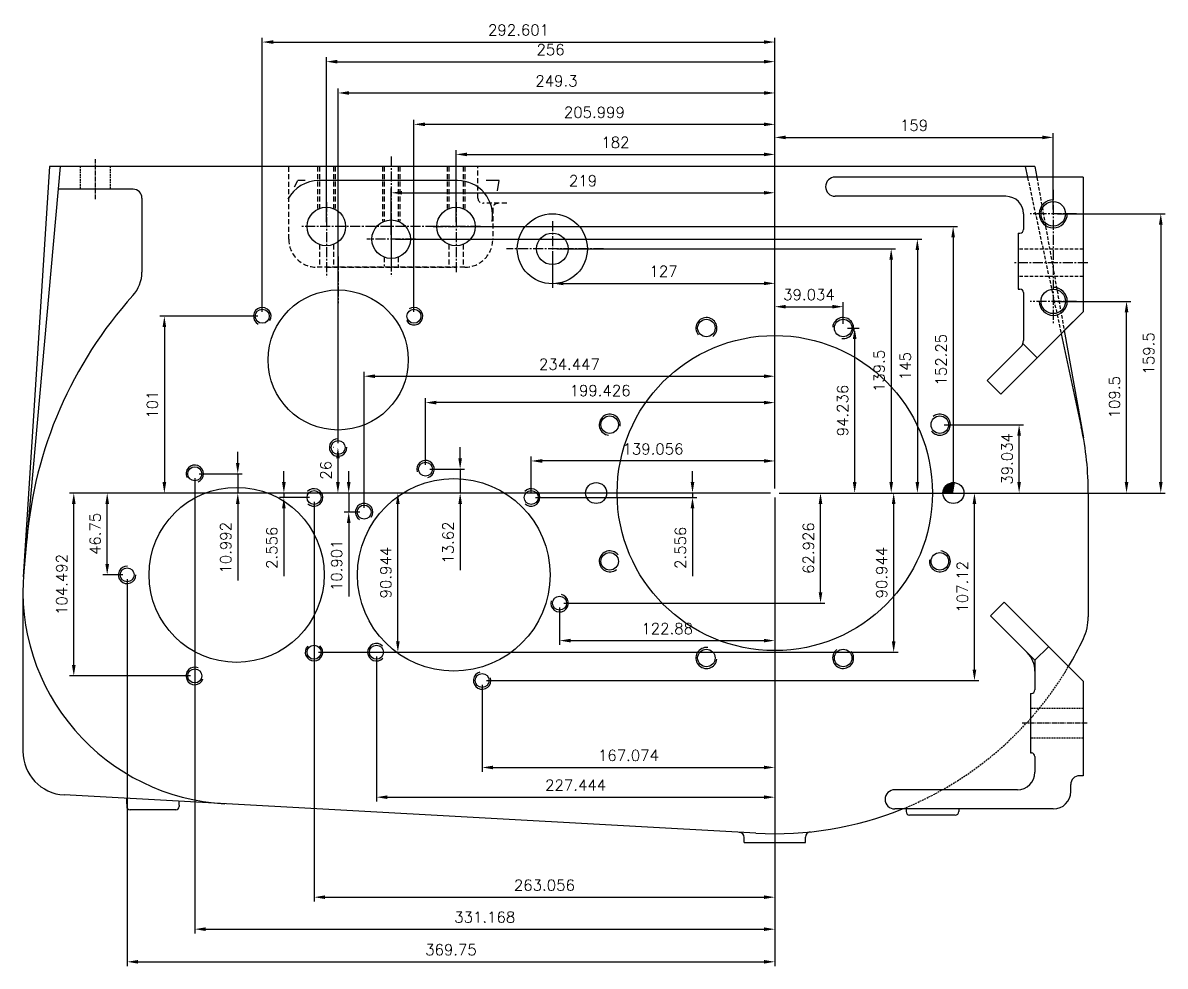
# Model space of a CAD drawing. Header units: millimetres. Extents: x -4466 to 20635, y -2270 to 9154.
# Drawn here: x 7378 to 8030, y 372 to 911 of the extents above; entities that cross this region are included whole.
import ezdxf

# ---------------------------------------------------------------- set-up
doc = ezdxf.new("R2010")
doc.units = ezdxf.units.MM
doc.header["$LTSCALE"] = 0.3
doc.header["$PDSIZE"] = -50
for name, pattern in [('CENTER2', [28.575, 19.05, -3.175, 3.175, -3.175]), ('HIDDEN', [9.525, 6.35, -3.175]), ('HIDDEN2', [4.7625, 3.175, -1.5875])]:
    doc.linetypes.add(name, pattern=pattern)
for name, color, linetype in [('center', 1, 'CENTER2'), ('h', 4, 'HIDDEN'), ('hidden', 4, 'HIDDEN2')]:
    doc.layers.add(name, color=color, linetype=linetype)
doc.styles.get("Standard").update_dxf_attribs({"font": 'romans.shx'})
doc.dimstyles.new('AM_ISO$0', dxfattribs={"dimtxt": 2.5, "dimasz": 2.5, "dimexe": 1, "dimexo": 1, "dimgap": 1.5, "dimtad": 1, "dimdsep": 46, "dimtxsty": 'Standard', "dimcen": 0, "dimclrd": 256, "dimclre": 256, "dimclrt": 2, "dimadec": 3, "dimazin": 2, "dimtp": 0.1, "dimtm": 0.1, "dimtfac": 0.71, "dimtmove": 0, "dimatfit": 3, "dimfxl": 1, "dimlwd": -1, "dimlwe": -1, "dimarcsym": 1})

# ---------------------------------------------------------------- blocks, each defined once
blk = doc.blocks.new('*D282')
at = {"linetype": 'ByBlock', "transparency": 16777216}
for p, q in [((7848.79, 736.22), (7855.37, 736.22)), ((7852.87, 648.24), (7852.87, 729.97)), ((7809.76, 641.99), (7855.37, 641.99))]:
    blk.add_line(p, q, dxfattribs=at)
at = {"transparency": 16777216}
for points in [[(7851.83, 729.97), (7853.91, 729.97), (7852.87, 736.22)], [(7851.83, 648.24), (7853.91, 648.24), (7852.87, 641.99)]]:
    blk.add_solid(points, dxfattribs=at)
at = {"layer": 'Defpoints', "color": 0, "transparency": 16777216}
for p in [(7846.29, 736.22), (7852.87, 736.22), (7807.26, 641.99)]:
    blk.add_point(p, dxfattribs=at)
at = {"color": 2, "transparency": 16777216, "insert": (7845.99, 689.1), "char_height": 6.25, "attachment_point": 5, "rotation": 90}
blk.add_mtext('94.236', dxfattribs=at)
blk = doc.blocks.new('*D283')
at = {"linetype": 'ByBlock', "transparency": 16777216}
for p, q in [((7807.26, 644.49), (7807.26, 750.92)), ((7846.29, 738.72), (7846.29, 750.92)), ((7813.51, 748.42), (7840.04, 748.42))]:
    blk.add_line(p, q, dxfattribs=at)
at = {"transparency": 16777216}
for points in [[(7813.51, 749.46), (7813.51, 747.38), (7807.26, 748.42)], [(7840.04, 749.46), (7840.04, 747.38), (7846.29, 748.42)]]:
    blk.add_solid(points, dxfattribs=at)
at = {"layer": 'Defpoints', "color": 0, "transparency": 16777216}
for p in [(7846.29, 748.42), (7846.29, 736.22), (7807.26, 641.99)]:
    blk.add_point(p, dxfattribs=at)
at = {"color": 2, "transparency": 16777216, "insert": (7826.77, 755.3), "char_height": 6.25, "attachment_point": 5}
blk.add_mtext('39.034', dxfattribs=at)
blk = doc.blocks.new('*D284')
at = {"linetype": 'ByBlock', "transparency": 16777216}
for p, q in [((7903.99, 681.02), (7949.26, 681.02)), ((7946.76, 648.24), (7946.76, 674.77)), ((7809.76, 641.99), (7949.26, 641.99))]:
    blk.add_line(p, q, dxfattribs=at)
at = {"transparency": 16777216}
for points in [[(7945.72, 674.77), (7947.8, 674.77), (7946.76, 681.02)], [(7945.72, 648.24), (7947.8, 648.24), (7946.76, 641.99)]]:
    blk.add_solid(points, dxfattribs=at)
at = {"layer": 'Defpoints', "color": 0, "transparency": 16777216}
for p in [(7901.49, 681.02), (7946.76, 681.02), (7807.26, 641.99)]:
    blk.add_point(p, dxfattribs=at)
at = {"color": 2, "transparency": 16777216, "insert": (7939.89, 661.5), "char_height": 6.25, "attachment_point": 5, "rotation": 90}
blk.add_mtext('39.034', dxfattribs=at)
blk = doc.blocks.new('*D285')
at = {"linetype": 'ByBlock', "transparency": 16777216}
for p, q in [((7668.2, 641.93), (7668.2, 662.79)), ((7801.01, 660.29), (7674.45, 660.29)), ((7807.26, 644.49), (7807.26, 662.79))]:
    blk.add_line(p, q, dxfattribs=at)
at = {"transparency": 16777216}
for points in [[(7674.45, 661.33), (7674.45, 659.25), (7668.2, 660.29)], [(7801.01, 661.33), (7801.01, 659.25), (7807.26, 660.29)]]:
    blk.add_solid(points, dxfattribs=at)
at = {"layer": 'Defpoints', "color": 0, "transparency": 16777216}
for p in [(7668.2, 660.29), (7668.2, 639.43), (7807.26, 641.99)]:
    blk.add_point(p, dxfattribs=at)
at = {"color": 2, "transparency": 16777216, "insert": (7737.73, 667.16), "char_height": 6.25, "attachment_point": 5}
blk.add_mtext('139.056', dxfattribs=at)
blk = doc.blocks.new('*D286')
at = {"linetype": 'ByBlock', "transparency": 16777216}
for p, q in [((7760.28, 648.24), (7760.28, 654.49)), ((7670.7, 639.43), (7762.78, 639.43)), ((7804.76, 641.99), (7757.78, 641.99)), ((7760.28, 641.99), (7760.28, 639.43)), ((7760.28, 633.18), (7760.28, 594.43))]:
    blk.add_line(p, q, dxfattribs=at)
at = {"transparency": 16777216}
for points in [[(7759.23, 648.24), (7761.32, 648.24), (7760.28, 641.99)], [(7759.23, 633.18), (7761.32, 633.18), (7760.28, 639.43)]]:
    blk.add_solid(points, dxfattribs=at)
at = {"layer": 'Defpoints', "color": 0, "transparency": 16777216}
for p in [(7668.2, 639.43), (7760.28, 639.43), (7807.26, 641.99)]:
    blk.add_point(p, dxfattribs=at)
at = {"color": 2, "transparency": 16777216, "insert": (7753.4, 610.68), "char_height": 6.25, "attachment_point": 5, "rotation": 90}
blk.add_mtext('2.556', dxfattribs=at)
blk = doc.blocks.new('*D287')
at = {"linetype": 'ByBlock', "transparency": 16777216}
for p, q in [((7607.83, 658.11), (7607.83, 696.14)), ((7801.01, 693.64), (7614.08, 693.64)), ((7807.26, 644.49), (7807.26, 696.14))]:
    blk.add_line(p, q, dxfattribs=at)
at = {"transparency": 16777216}
for points in [[(7614.08, 694.68), (7614.08, 692.59), (7607.83, 693.64)], [(7801.01, 694.68), (7801.01, 692.59), (7807.26, 693.64)]]:
    blk.add_solid(points, dxfattribs=at)
at = {"layer": 'Defpoints', "color": 0, "transparency": 16777216}
for p in [(7607.83, 693.64), (7607.83, 655.61), (7807.26, 641.99)]:
    blk.add_point(p, dxfattribs=at)
at = {"color": 2, "transparency": 16777216, "insert": (7707.54, 700.51), "char_height": 6.25, "attachment_point": 5}
blk.add_mtext('199.426', dxfattribs=at)
blk = doc.blocks.new('*D288')
at = {"linetype": 'ByBlock', "transparency": 16777216}
for p, q in [((7627.63, 661.86), (7627.63, 668.11)), ((7610.33, 655.61), (7630.13, 655.61)), ((7627.63, 655.61), (7627.63, 641.99)), ((7804.76, 641.99), (7625.13, 641.99)), ((7627.63, 635.74), (7627.63, 597.88))]:
    blk.add_line(p, q, dxfattribs=at)
at = {"transparency": 16777216}
for points in [[(7626.59, 661.86), (7628.67, 661.86), (7627.63, 655.61)], [(7626.59, 635.74), (7628.67, 635.74), (7627.63, 641.99)]]:
    blk.add_solid(points, dxfattribs=at)
at = {"layer": 'Defpoints', "color": 0, "transparency": 16777216}
for p in [(7607.83, 655.61), (7627.63, 641.99), (7807.26, 641.99)]:
    blk.add_point(p, dxfattribs=at)
at = {"color": 2, "transparency": 16777216, "insert": (7620.76, 613.68), "char_height": 6.25, "attachment_point": 5, "rotation": 90}
blk.add_mtext('13.62', dxfattribs=at)
blk = doc.blocks.new('*D289')
at = {"linetype": 'ByBlock', "transparency": 16777216}
for p, q in [((7572.81, 633.58), (7572.81, 711.21)), ((7807.26, 644.49), (7807.26, 711.21)), ((7579.06, 708.71), (7801.01, 708.71))]:
    blk.add_line(p, q, dxfattribs=at)
at = {"transparency": 16777216}
for points in [[(7579.06, 709.75), (7579.06, 707.66), (7572.81, 708.71)], [(7801.01, 709.75), (7801.01, 707.66), (7807.26, 708.71)]]:
    blk.add_solid(points, dxfattribs=at)
at = {"layer": 'Defpoints', "color": 0, "transparency": 16777216}
for p in [(7807.26, 708.71), (7807.26, 641.99), (7572.81, 631.08)]:
    blk.add_point(p, dxfattribs=at)
at = {"color": 2, "transparency": 16777216, "insert": (7690.03, 715.58), "char_height": 6.25, "attachment_point": 5}
blk.add_mtext('234.447', dxfattribs=at)
blk = doc.blocks.new('*D290')
at = {"linetype": 'ByBlock', "transparency": 16777216}
for p, q in [((7807.26, 639.49), (7807.26, 465.73)), ((7579.81, 548.54), (7579.81, 465.73)), ((7586.06, 468.23), (7801.01, 468.23))]:
    blk.add_line(p, q, dxfattribs=at)
at = {"transparency": 16777216}
for points in [[(7586.06, 469.27), (7586.06, 467.19), (7579.81, 468.23)], [(7801.01, 469.27), (7801.01, 467.19), (7807.26, 468.23)]]:
    blk.add_solid(points, dxfattribs=at)
at = {"layer": 'Defpoints', "color": 0, "transparency": 16777216}
for p in [(7807.26, 641.99), (7579.81, 551.04), (7807.26, 468.23)]:
    blk.add_point(p, dxfattribs=at)
at = {"color": 2, "transparency": 16777216, "insert": (7693.53, 475.11), "char_height": 6.25, "attachment_point": 5}
blk.add_mtext('227.444', dxfattribs=at)
blk = doc.blocks.new('*D291')
at = {"linetype": 'ByBlock', "transparency": 16777216}
for p, q in [((7564, 648.24), (7564, 654.49)), ((7804.76, 641.99), (7561.5, 641.99)), ((7564, 641.99), (7564, 631.08)), ((7570.31, 631.08), (7561.5, 631.08)), ((7564, 624.83), (7564, 582.81))]:
    blk.add_line(p, q, dxfattribs=at)
at = {"transparency": 16777216}
for points in [[(7562.96, 648.24), (7565.05, 648.24), (7564, 641.99)], [(7562.96, 624.83), (7565.05, 624.83), (7564, 631.08)]]:
    blk.add_solid(points, dxfattribs=at)
at = {"layer": 'Defpoints', "color": 0, "transparency": 16777216}
for p in [(7564, 641.99), (7807.26, 641.99), (7572.81, 631.08)]:
    blk.add_point(p, dxfattribs=at)
at = {"color": 2, "transparency": 16777216, "insert": (7557.13, 600.7), "char_height": 6.25, "attachment_point": 5, "rotation": 90}
blk.add_mtext('10.901', dxfattribs=at)
blk = doc.blocks.new('*D292')
at = {"linetype": 'ByBlock', "transparency": 16777216}
for p, q in [((7807.26, 639.49), (7807.26, 482.72)), ((7640.18, 532.36), (7640.18, 482.72)), ((7646.43, 485.22), (7801.01, 485.22))]:
    blk.add_line(p, q, dxfattribs=at)
at = {"transparency": 16777216}
for points in [[(7646.43, 486.26), (7646.43, 484.18), (7640.18, 485.22)], [(7801.01, 486.26), (7801.01, 484.18), (7807.26, 485.22)]]:
    blk.add_solid(points, dxfattribs=at)
at = {"layer": 'Defpoints', "color": 0, "transparency": 16777216}
for p in [(7807.26, 641.99), (7640.18, 534.86), (7807.26, 485.22)]:
    blk.add_point(p, dxfattribs=at)
at = {"color": 2, "transparency": 16777216, "insert": (7723.72, 492.09), "char_height": 6.25, "attachment_point": 5}
blk.add_mtext('167.074', dxfattribs=at)
blk = doc.blocks.new('*D293')
at = {"linetype": 'ByBlock', "transparency": 16777216}
for p, q in [((7809.76, 641.99), (7923.75, 641.99)), ((7921.25, 541.11), (7921.25, 635.74)), ((7642.68, 534.86), (7923.75, 534.86))]:
    blk.add_line(p, q, dxfattribs=at)
at = {"transparency": 16777216}
for points in [[(7920.21, 635.74), (7922.29, 635.74), (7921.25, 641.99)], [(7920.21, 541.11), (7922.29, 541.11), (7921.25, 534.86)]]:
    blk.add_solid(points, dxfattribs=at)
at = {"layer": 'Defpoints', "color": 0, "transparency": 16777216}
for p in [(7807.26, 641.99), (7921.25, 641.99), (7640.18, 534.86)]:
    blk.add_point(p, dxfattribs=at)
at = {"color": 2, "transparency": 16777216, "insert": (7914.38, 588.42), "char_height": 6.25, "attachment_point": 5, "rotation": 90}
blk.add_mtext('107.12', dxfattribs=at)
blk = doc.blocks.new('*D294')
at = {"linetype": 'ByBlock', "transparency": 16777216}
for p, q in [((7809.76, 641.99), (7877.63, 641.99)), ((7875.13, 557.29), (7875.13, 635.74)), ((7582.31, 551.04), (7877.63, 551.04))]:
    blk.add_line(p, q, dxfattribs=at)
at = {"transparency": 16777216}
for points in [[(7874.09, 635.74), (7876.17, 635.74), (7875.13, 641.99)], [(7874.09, 557.29), (7876.17, 557.29), (7875.13, 551.04)]]:
    blk.add_solid(points, dxfattribs=at)
at = {"layer": 'Defpoints', "color": 0, "transparency": 16777216}
for p in [(7807.26, 641.99), (7875.13, 641.99), (7579.81, 551.04)]:
    blk.add_point(p, dxfattribs=at)
at = {"color": 2, "transparency": 16777216, "insert": (7868.26, 596.51), "char_height": 6.25, "attachment_point": 5, "rotation": 90}
blk.add_mtext('90.944', dxfattribs=at)
blk = doc.blocks.new('*D295')
at = {"linetype": 'ByBlock', "transparency": 16777216}
for p, q in [((7807.26, 639.49), (7807.26, 555.18)), ((7684.38, 576.56), (7684.38, 555.18)), ((7690.63, 557.68), (7801.01, 557.68))]:
    blk.add_line(p, q, dxfattribs=at)
at = {"transparency": 16777216}
for points in [[(7690.63, 558.72), (7690.63, 556.64), (7684.38, 557.68)], [(7801.01, 558.72), (7801.01, 556.64), (7807.26, 557.68)]]:
    blk.add_solid(points, dxfattribs=at)
at = {"layer": 'Defpoints', "color": 0, "transparency": 16777216}
for p in [(7807.26, 641.99), (7684.38, 579.06), (7807.26, 557.68)]:
    blk.add_point(p, dxfattribs=at)
at = {"color": 2, "transparency": 16777216, "insert": (7745.82, 564.55), "char_height": 6.25, "attachment_point": 5}
blk.add_mtext('122.88', dxfattribs=at)
blk = doc.blocks.new('*D296')
at = {"linetype": 'ByBlock', "transparency": 16777216}
for p, q in [((7809.76, 641.99), (7835.87, 641.99)), ((7833.37, 585.31), (7833.37, 635.74)), ((7686.88, 579.06), (7835.87, 579.06))]:
    blk.add_line(p, q, dxfattribs=at)
at = {"transparency": 16777216}
for points in [[(7832.32, 635.74), (7834.41, 635.74), (7833.37, 641.99)], [(7832.32, 585.31), (7834.41, 585.31), (7833.37, 579.06)]]:
    blk.add_solid(points, dxfattribs=at)
at = {"layer": 'Defpoints', "color": 0, "transparency": 16777216}
for p in [(7807.26, 641.99), (7833.37, 641.99), (7684.38, 579.06)]:
    blk.add_point(p, dxfattribs=at)
at = {"color": 2, "transparency": 16777216, "insert": (7826.49, 610.52), "char_height": 6.25, "attachment_point": 5, "rotation": 90}
blk.add_mtext('62.926', dxfattribs=at)
blk = doc.blocks.new('*D297')
at = {"linetype": 'ByBlock', "transparency": 16777216}
for p, q in [((7807.26, 639.49), (7807.26, 408.6)), ((7544.2, 636.93), (7544.2, 408.6)), ((7550.45, 411.1), (7801.01, 411.1))]:
    blk.add_line(p, q, dxfattribs=at)
at = {"transparency": 16777216}
for points in [[(7550.45, 412.14), (7550.45, 410.06), (7544.2, 411.1)], [(7801.01, 412.14), (7801.01, 410.06), (7807.26, 411.1)]]:
    blk.add_solid(points, dxfattribs=at)
at = {"layer": 'Defpoints', "color": 0, "transparency": 16777216}
for p in [(7544.2, 639.43), (7807.26, 641.99), (7807.26, 411.1)]:
    blk.add_point(p, dxfattribs=at)
at = {"color": 2, "transparency": 16777216, "insert": (7675.73, 417.98), "char_height": 6.25, "attachment_point": 5}
blk.add_mtext('263.056', dxfattribs=at)
blk = doc.blocks.new('*D298')
at = {"linetype": 'ByBlock', "transparency": 16777216}
for p, q in [((7476.09, 650.48), (7476.09, 390.33)), ((7807.26, 639.49), (7807.26, 390.33)), ((7482.34, 392.83), (7801.01, 392.83))]:
    blk.add_line(p, q, dxfattribs=at)
at = {"transparency": 16777216}
for points in [[(7482.34, 393.87), (7482.34, 391.79), (7476.09, 392.83)], [(7801.01, 393.87), (7801.01, 391.79), (7807.26, 392.83)]]:
    blk.add_solid(points, dxfattribs=at)
at = {"layer": 'Defpoints', "color": 0, "transparency": 16777216}
for p in [(7476.09, 652.98), (7807.26, 641.99), (7807.26, 392.83)]:
    blk.add_point(p, dxfattribs=at)
at = {"color": 2, "transparency": 16777216, "insert": (7641.67, 399.7), "char_height": 6.25, "attachment_point": 5}
blk.add_mtext('331.168', dxfattribs=at)
blk = doc.blocks.new('*D299')
at = {"linetype": 'ByBlock', "transparency": 16777216}
for p, q in [((7807.26, 639.49), (7807.26, 371.7)), ((7437.51, 592.74), (7437.51, 371.7)), ((7443.76, 374.2), (7801.01, 374.2))]:
    blk.add_line(p, q, dxfattribs=at)
at = {"transparency": 16777216}
for points in [[(7443.76, 375.24), (7443.76, 373.16), (7437.51, 374.2)], [(7801.01, 375.24), (7801.01, 373.16), (7807.26, 374.2)]]:
    blk.add_solid(points, dxfattribs=at)
at = {"layer": 'Defpoints', "color": 0, "transparency": 16777216}
for p in [(7807.26, 641.99), (7437.51, 595.24), (7807.26, 374.2)]:
    blk.add_point(p, dxfattribs=at)
at = {"color": 2, "transparency": 16777216, "insert": (7622.38, 381.08), "char_height": 6.25, "attachment_point": 5}
blk.add_mtext('369.75', dxfattribs=at)
blk = doc.blocks.new('*D300')
at = {"linetype": 'ByBlock', "transparency": 16777216}
for p, q in [((7526.98, 648.24), (7526.98, 654.49)), ((7804.76, 641.99), (7524.48, 641.99)), ((7541.7, 639.43), (7524.48, 639.43)), ((7526.98, 641.99), (7526.98, 639.43)), ((7526.98, 633.18), (7526.98, 594.43))]:
    blk.add_line(p, q, dxfattribs=at)
at = {"transparency": 16777216}
for points in [[(7525.93, 648.24), (7528.02, 648.24), (7526.98, 641.99)], [(7525.93, 633.18), (7528.02, 633.18), (7526.98, 639.43)]]:
    blk.add_solid(points, dxfattribs=at)
at = {"layer": 'Defpoints', "color": 0, "transparency": 16777216}
for p in [(7526.98, 639.43), (7544.2, 639.43), (7807.26, 641.99)]:
    blk.add_point(p, dxfattribs=at)
at = {"color": 2, "transparency": 16777216, "insert": (7520.1, 610.68), "char_height": 6.25, "attachment_point": 5, "rotation": 90}
blk.add_mtext('2.556', dxfattribs=at)
blk = doc.blocks.new('*D301')
at = {"linetype": 'ByBlock', "transparency": 16777216}
for p, q in [((7500.65, 659.23), (7500.65, 665.48)), ((7478.59, 652.98), (7503.15, 652.98)), ((7500.65, 652.98), (7500.65, 641.99)), ((7804.76, 641.99), (7498.15, 641.99)), ((7500.65, 635.74), (7500.65, 591.93))]:
    blk.add_line(p, q, dxfattribs=at)
at = {"transparency": 16777216}
for points in [[(7499.61, 659.23), (7501.7, 659.23), (7500.65, 652.98)], [(7499.61, 635.74), (7501.7, 635.74), (7500.65, 641.99)]]:
    blk.add_solid(points, dxfattribs=at)
at = {"layer": 'Defpoints', "color": 0, "transparency": 16777216}
for p in [(7476.09, 652.98), (7500.65, 641.99), (7807.26, 641.99)]:
    blk.add_point(p, dxfattribs=at)
at = {"color": 2, "transparency": 16777216, "insert": (7493.78, 610.71), "char_height": 6.25, "attachment_point": 5, "rotation": 90}
blk.add_mtext('10.992', dxfattribs=at)
blk = doc.blocks.new('*D302')
at = {"linetype": 'ByBlock', "transparency": 16777216}
for p, q in [((7804.76, 641.99), (7423.62, 641.99)), ((7426.12, 601.49), (7426.12, 635.74)), ((7435.01, 595.24), (7423.62, 595.24))]:
    blk.add_line(p, q, dxfattribs=at)
at = {"transparency": 16777216}
for points in [[(7425.08, 635.74), (7427.17, 635.74), (7426.12, 641.99)], [(7425.08, 601.49), (7427.17, 601.49), (7426.12, 595.24)]]:
    blk.add_solid(points, dxfattribs=at)
at = {"layer": 'Defpoints', "color": 0, "transparency": 16777216}
for p in [(7426.12, 641.99), (7807.26, 641.99), (7437.51, 595.24)]:
    blk.add_point(p, dxfattribs=at)
at = {"color": 2, "transparency": 16777216, "insert": (7419.25, 618.61), "char_height": 6.25, "attachment_point": 5, "rotation": 90}
blk.add_mtext('46.75', dxfattribs=at)
blk = doc.blocks.new('*D303')
at = {"linetype": 'ByBlock', "transparency": 16777216}
for p, q in [((7804.76, 641.99), (7404.54, 641.99)), ((7407.04, 543.74), (7407.04, 635.74)), ((7473.59, 537.49), (7404.54, 537.49))]:
    blk.add_line(p, q, dxfattribs=at)
at = {"transparency": 16777216}
for points in [[(7406, 635.74), (7408.08, 635.74), (7407.04, 641.99)], [(7406, 543.74), (7408.08, 543.74), (7407.04, 537.49)]]:
    blk.add_solid(points, dxfattribs=at)
at = {"layer": 'Defpoints', "color": 0, "transparency": 16777216}
for p in [(7407.04, 641.99), (7807.26, 641.99), (7476.09, 537.49)]:
    blk.add_point(p, dxfattribs=at)
at = {"color": 2, "transparency": 16777216, "insert": (7400.17, 589.74), "char_height": 6.25, "attachment_point": 5, "rotation": 90}
blk.add_mtext('104.492', dxfattribs=at)
blk = doc.blocks.new('*D304')
at = {"linetype": 'ByBlock', "transparency": 16777216}
for p, q in [((7804.76, 641.99), (7589.56, 641.99)), ((7592.06, 557.29), (7592.06, 635.74)), ((7546.7, 551.04), (7594.56, 551.04))]:
    blk.add_line(p, q, dxfattribs=at)
at = {"transparency": 16777216}
for points in [[(7591.02, 635.74), (7593.1, 635.74), (7592.06, 641.99)], [(7591.02, 557.29), (7593.1, 557.29), (7592.06, 551.04)]]:
    blk.add_solid(points, dxfattribs=at)
at = {"layer": 'Defpoints', "color": 0, "transparency": 16777216}
for p in [(7592.06, 641.99), (7807.26, 641.99), (7544.2, 551.04)]:
    blk.add_point(p, dxfattribs=at)
at = {"color": 2, "transparency": 16777216, "insert": (7585.19, 596.51), "char_height": 6.25, "attachment_point": 5, "rotation": 90}
blk.add_mtext('90.944', dxfattribs=at)
blk = doc.blocks.new('*D305')
at = {"linetype": 'ByBlock', "transparency": 16777216}
for p, q in [((7601.26, 745.49), (7601.26, 855.09)), ((7807.26, 644.49), (7807.26, 855.09)), ((7801.01, 852.59), (7607.51, 852.59))]:
    blk.add_line(p, q, dxfattribs=at)
at = {"transparency": 16777216}
for points in [[(7607.51, 853.63), (7607.51, 851.55), (7601.26, 852.59)], [(7801.01, 853.63), (7801.01, 851.55), (7807.26, 852.59)]]:
    blk.add_solid(points, dxfattribs=at)
at = {"layer": 'Defpoints', "color": 0, "transparency": 16777216}
for p in [(7601.26, 852.59), (7601.26, 742.99), (7807.26, 641.99)]:
    blk.add_point(p, dxfattribs=at)
at = {"color": 2, "transparency": 16777216, "insert": (7704.26, 859.46), "char_height": 6.25, "attachment_point": 5}
blk.add_mtext('205.999', dxfattribs=at)
blk = doc.blocks.new('*D306')
at = {"linetype": 'ByBlock', "transparency": 16777216}
for p, q in [((7514.65, 745.49), (7514.65, 902.11)), ((7807.26, 644.49), (7807.26, 902.11)), ((7520.9, 899.61), (7801.01, 899.61))]:
    blk.add_line(p, q, dxfattribs=at)
at = {"transparency": 16777216}
for points in [[(7520.9, 900.65), (7520.9, 898.57), (7514.65, 899.61)], [(7801.01, 900.65), (7801.01, 898.57), (7807.26, 899.61)]]:
    blk.add_solid(points, dxfattribs=at)
at = {"layer": 'Defpoints', "color": 0, "transparency": 16777216}
for p in [(7807.26, 899.61), (7514.65, 742.99), (7807.26, 641.99)]:
    blk.add_point(p, dxfattribs=at)
at = {"color": 2, "transparency": 16777216, "insert": (7660.96, 906.49), "char_height": 6.25, "attachment_point": 5}
blk.add_mtext('292.601', dxfattribs=at)
blk = doc.blocks.new('*D307')
at = {"linetype": 'ByBlock', "transparency": 16777216}
for p, q in [((7557.96, 670.49), (7557.96, 873.01)), ((7564.21, 870.51), (7801.01, 870.51)), ((7807.26, 644.49), (7807.26, 873.01))]:
    blk.add_line(p, q, dxfattribs=at)
at = {"transparency": 16777216}
for points in [[(7564.21, 871.55), (7564.21, 869.47), (7557.96, 870.51)], [(7801.01, 871.55), (7801.01, 869.47), (7807.26, 870.51)]]:
    blk.add_solid(points, dxfattribs=at)
at = {"layer": 'Defpoints', "color": 0, "transparency": 16777216}
for p in [(7807.26, 870.51), (7557.96, 667.99), (7807.26, 641.99)]:
    blk.add_point(p, dxfattribs=at)
at = {"color": 2, "transparency": 16777216, "insert": (7682.61, 877.39), "char_height": 6.25, "attachment_point": 5}
blk.add_mtext('249.3', dxfattribs=at)
blk = doc.blocks.new('*D308')
at = {"linetype": 'ByBlock', "transparency": 16777216}
for p, q in [((7512.15, 742.99), (7456.25, 742.99)), ((7458.75, 736.74), (7458.75, 648.24)), ((7804.76, 641.99), (7456.25, 641.99))]:
    blk.add_line(p, q, dxfattribs=at)
at = {"transparency": 16777216}
for points in [[(7457.71, 736.74), (7459.79, 736.74), (7458.75, 742.99)], [(7457.71, 648.24), (7459.79, 648.24), (7458.75, 641.99)]]:
    blk.add_solid(points, dxfattribs=at)
at = {"layer": 'Defpoints', "color": 0, "transparency": 16777216}
for p in [(7514.65, 742.99), (7458.75, 641.99), (7807.26, 641.99)]:
    blk.add_point(p, dxfattribs=at)
at = {"color": 2, "transparency": 16777216, "insert": (7451.88, 692.49), "char_height": 6.25, "attachment_point": 5, "rotation": 90}
blk.add_mtext('101', dxfattribs=at)
blk = doc.blocks.new('*D309')
at = {"linetype": 'ByBlock', "transparency": 16777216}
for p, q in [((7555.46, 667.99), (7555.34, 667.99)), ((7557.84, 661.74), (7557.84, 648.24)), ((7804.76, 641.99), (7555.34, 641.99))]:
    blk.add_line(p, q, dxfattribs=at)
at = {"transparency": 16777216}
for points in [[(7556.79, 661.74), (7558.88, 661.74), (7557.84, 667.99)], [(7556.79, 648.24), (7558.88, 648.24), (7557.84, 641.99)]]:
    blk.add_solid(points, dxfattribs=at)
at = {"layer": 'Defpoints', "color": 0, "transparency": 16777216}
for p in [(7557.96, 667.99), (7557.84, 641.99), (7807.26, 641.99)]:
    blk.add_point(p, dxfattribs=at)
at = {"color": 2, "transparency": 16777216, "insert": (7550.96, 654.99), "char_height": 6.25, "attachment_point": 5, "rotation": 90}
blk.add_mtext('26', dxfattribs=at)
blk = doc.blocks.new('*D310')
at = {"linetype": 'ByBlock', "transparency": 16777216}
for p, q in [((7627.76, 794.24), (7911.59, 794.24)), ((7909.09, 787.99), (7909.09, 648.24)), ((7809.76, 641.99), (7911.59, 641.99))]:
    blk.add_line(p, q, dxfattribs=at)
at = {"transparency": 16777216}
for points in [[(7908.05, 787.99), (7910.14, 787.99), (7909.09, 794.24)], [(7908.05, 648.24), (7910.14, 648.24), (7909.09, 641.99)]]:
    blk.add_solid(points, dxfattribs=at)
at = {"layer": 'Defpoints', "color": 0, "transparency": 16777216}
for p in [(7625.26, 794.24), (7807.26, 641.99), (7909.09, 641.99)]:
    blk.add_point(p, dxfattribs=at)
at = {"color": 2, "transparency": 16777216, "insert": (7902.22, 718.11), "char_height": 6.25, "attachment_point": 5, "rotation": 90}
blk.add_mtext('152.25', dxfattribs=at)
blk = doc.blocks.new('*D311')
at = {"linetype": 'ByBlock', "transparency": 16777216}
for p, q in [((7625.26, 796.74), (7625.26, 837.92)), ((7631.51, 835.42), (7801.01, 835.42)), ((7807.26, 644.49), (7807.26, 837.92))]:
    blk.add_line(p, q, dxfattribs=at)
at = {"transparency": 16777216}
for points in [[(7631.51, 836.46), (7631.51, 834.38), (7625.26, 835.42)], [(7801.01, 836.46), (7801.01, 834.38), (7807.26, 835.42)]]:
    blk.add_solid(points, dxfattribs=at)
at = {"layer": 'Defpoints', "color": 0, "transparency": 16777216}
for p in [(7807.26, 835.42), (7625.26, 794.24), (7807.26, 641.99)]:
    blk.add_point(p, dxfattribs=at)
at = {"color": 2, "transparency": 16777216, "insert": (7716.26, 842.29), "char_height": 6.25, "attachment_point": 5}
blk.add_mtext('182', dxfattribs=at)
blk = doc.blocks.new('*D312')
at = {"linetype": 'ByBlock', "transparency": 16777216}
for p, q in [((7588.26, 789.49), (7588.26, 816)), ((7807.26, 644.49), (7807.26, 816)), ((7594.51, 813.5), (7801.01, 813.5))]:
    blk.add_line(p, q, dxfattribs=at)
at = {"transparency": 16777216}
for points in [[(7594.51, 814.55), (7594.51, 812.46), (7588.26, 813.5)], [(7801.01, 814.55), (7801.01, 812.46), (7807.26, 813.5)]]:
    blk.add_solid(points, dxfattribs=at)
at = {"layer": 'Defpoints', "color": 0, "transparency": 16777216}
for p in [(7807.26, 813.5), (7588.26, 786.99), (7807.26, 641.99)]:
    blk.add_point(p, dxfattribs=at)
at = {"color": 2, "transparency": 16777216, "insert": (7697.76, 820.38), "char_height": 6.25, "attachment_point": 5}
blk.add_mtext('219', dxfattribs=at)
blk = doc.blocks.new('*D313')
at = {"linetype": 'ByBlock', "transparency": 16777216}
for p, q in [((7551.26, 796.74), (7551.26, 890.9)), ((7557.51, 888.4), (7801.01, 888.4)), ((7807.26, 644.49), (7807.26, 890.9))]:
    blk.add_line(p, q, dxfattribs=at)
at = {"transparency": 16777216}
for points in [[(7557.51, 889.44), (7557.51, 887.36), (7551.26, 888.4)], [(7801.01, 889.44), (7801.01, 887.36), (7807.26, 888.4)]]:
    blk.add_solid(points, dxfattribs=at)
at = {"layer": 'Defpoints', "color": 0, "transparency": 16777216}
for p in [(7807.26, 888.4), (7551.26, 794.24), (7807.26, 641.99)]:
    blk.add_point(p, dxfattribs=at)
at = {"color": 2, "transparency": 16777216, "insert": (7679.26, 895.28), "char_height": 6.25, "attachment_point": 5}
blk.add_mtext('256', dxfattribs=at)
blk = doc.blocks.new('*D314')
at = {"linetype": 'ByBlock', "transparency": 16777216}
for p, q in [((7680.26, 778.99), (7680.26, 759.25)), ((7807.26, 644.49), (7807.26, 764.25)), ((7686.51, 761.75), (7801.01, 761.75))]:
    blk.add_line(p, q, dxfattribs=at)
at = {"transparency": 16777216}
for points in [[(7686.51, 762.79), (7686.51, 760.7), (7680.26, 761.75)], [(7801.01, 762.79), (7801.01, 760.7), (7807.26, 761.75)]]:
    blk.add_solid(points, dxfattribs=at)
at = {"layer": 'Defpoints', "color": 0, "transparency": 16777216}
for p in [(7680.26, 781.49), (7807.26, 761.75), (7807.26, 641.99)]:
    blk.add_point(p, dxfattribs=at)
at = {"color": 2, "transparency": 16777216, "insert": (7743.76, 768.62), "char_height": 6.25, "attachment_point": 5}
blk.add_mtext('127', dxfattribs=at)
blk = doc.blocks.new('*D315')
at = {"linetype": 'ByBlock', "transparency": 16777216}
for p, q in [((7682.76, 781.49), (7876.23, 781.49)), ((7873.73, 775.24), (7873.73, 648.24)), ((7809.76, 641.99), (7876.23, 641.99))]:
    blk.add_line(p, q, dxfattribs=at)
at = {"transparency": 16777216}
for points in [[(7872.69, 775.24), (7874.77, 775.24), (7873.73, 781.49)], [(7872.69, 648.24), (7874.77, 648.24), (7873.73, 641.99)]]:
    blk.add_solid(points, dxfattribs=at)
at = {"layer": 'Defpoints', "color": 0, "transparency": 16777216}
for p in [(7680.26, 781.49), (7807.26, 641.99), (7873.73, 641.99)]:
    blk.add_point(p, dxfattribs=at)
at = {"color": 2, "transparency": 16777216, "insert": (7866.86, 711.74), "char_height": 6.25, "attachment_point": 5, "rotation": 90}
blk.add_mtext('139.5', dxfattribs=at)
blk = doc.blocks.new('*D316')
at = {"linetype": 'ByBlock', "transparency": 16777216}
for p, q in [((7590.76, 786.99), (7891.16, 786.99)), ((7888.66, 780.74), (7888.66, 648.24)), ((7809.76, 641.99), (7891.16, 641.99))]:
    blk.add_line(p, q, dxfattribs=at)
at = {"transparency": 16777216}
for points in [[(7887.62, 780.74), (7889.71, 780.74), (7888.66, 786.99)], [(7887.62, 648.24), (7889.71, 648.24), (7888.66, 641.99)]]:
    blk.add_solid(points, dxfattribs=at)
at = {"layer": 'Defpoints', "color": 0, "transparency": 16777216}
for p in [(7588.26, 786.99), (7807.26, 641.99), (7888.66, 641.99)]:
    blk.add_point(p, dxfattribs=at)
at = {"color": 2, "transparency": 16777216, "insert": (7881.79, 714.49), "char_height": 6.25, "attachment_point": 5, "rotation": 90}
blk.add_mtext('145', dxfattribs=at)
blk = doc.blocks.new('*D317')
at = {"linetype": 'ByBlock', "transparency": 16777216}
for p, q in [((7807.26, 644.49), (7807.26, 847.63)), ((7813.51, 845.13), (7960.01, 845.13)), ((7966.26, 803.99), (7966.26, 847.63))]:
    blk.add_line(p, q, dxfattribs=at)
at = {"transparency": 16777216}
for points in [[(7813.51, 846.17), (7813.51, 844.09), (7807.26, 845.13)], [(7960.01, 846.17), (7960.01, 844.09), (7966.26, 845.13)]]:
    blk.add_solid(points, dxfattribs=at)
at = {"layer": 'Defpoints', "color": 0, "transparency": 16777216}
for p in [(7966.26, 845.13), (7966.26, 801.49), (7807.26, 641.99)]:
    blk.add_point(p, dxfattribs=at)
at = {"color": 2, "transparency": 16777216, "insert": (7886.76, 852.01), "char_height": 6.25, "attachment_point": 5}
blk.add_mtext('159', dxfattribs=at)
blk = doc.blocks.new('*D318')
at = {"linetype": 'ByBlock', "transparency": 16777216}
for p, q in [((7968.76, 751.49), (8010.59, 751.49)), ((8008.09, 648.24), (8008.09, 745.24)), ((7809.76, 641.99), (8010.59, 641.99))]:
    blk.add_line(p, q, dxfattribs=at)
at = {"transparency": 16777216}
for points in [[(8007.05, 745.24), (8009.13, 745.24), (8008.09, 751.49)], [(8007.05, 648.24), (8009.13, 648.24), (8008.09, 641.99)]]:
    blk.add_solid(points, dxfattribs=at)
at = {"layer": 'Defpoints', "color": 0, "transparency": 16777216}
for p in [(7966.26, 751.49), (8008.09, 751.49), (7807.26, 641.99)]:
    blk.add_point(p, dxfattribs=at)
at = {"color": 2, "transparency": 16777216, "insert": (8001.21, 696.74), "char_height": 6.25, "attachment_point": 5, "rotation": 90}
blk.add_mtext('109.5', dxfattribs=at)
blk = doc.blocks.new('*D319')
at = {"linetype": 'ByBlock', "transparency": 16777216}
for p, q in [((7968.76, 801.49), (8030.13, 801.49)), ((8027.63, 795.24), (8027.63, 648.24)), ((7809.76, 641.99), (8030.13, 641.99))]:
    blk.add_line(p, q, dxfattribs=at)
at = {"transparency": 16777216}
for points in [[(8026.59, 795.24), (8028.67, 795.24), (8027.63, 801.49)], [(8026.59, 648.24), (8028.67, 648.24), (8027.63, 641.99)]]:
    blk.add_solid(points, dxfattribs=at)
at = {"layer": 'Defpoints', "color": 0, "transparency": 16777216}
for p in [(7966.26, 801.49), (7807.26, 641.99), (8027.63, 641.99)]:
    blk.add_point(p, dxfattribs=at)
at = {"color": 2, "transparency": 16777216, "insert": (8020.75, 721.74), "char_height": 6.25, "attachment_point": 5, "rotation": 90}
blk.add_mtext('159.5', dxfattribs=at)

msp = doc.modelspace()

# ---------------------------------------------------------------- hatches: boundary and pattern name
msp.add_hatch(color=6).paths.add_polyline_path([(7909.07927, 647.98254, 0.405623824), (7903.25574, 641.98514), (7909.25574, 641.98514, 0.014709064)])
msp.add_hatch(color=6).paths.add_polyline_path([(7909.07927, 647.98254, 0.405623824), (7903.25574, 641.98514), (7909.25574, 641.98514, 0.014709064)])

# ---------------------------------------------------------------- linework, layer by layer
for p, q in [((7393.25574, 828.48514), (7378.20634, 594.05078)), ((7399.25574, 828.48514), (7378.44642, 597.16604)), ((7955.75574, 828.48514), (7393.25574, 828.48514)), ((7950.25574, 828.48514), (7951.54545, 822.48514)), ((7955.75574, 828.48514), (7956.82825, 822.48514)), ((7983.25574, 822.48514), (7841.75574, 822.48514)), ((7983.25574, 822.48514), (7983.25574, 745.48514)), ((7440.95574, 815.48514), (7398.49468, 815.48514)), ((7533.11254, 816.97282), (7534.95574, 820.48514)), ((7539.21097, 820.48514), (7534.95574, 820.48514)), ((7626.12067, 820.48514), (7547.0468, 820.48514)), ((7649.95574, 820.48514), (7642.54407, 820.48514)), ((7648.93011, 814.6685), (7649.95574, 820.48514)), ((7445.95574, 810.48514), (7445.95574, 768.18905)), ((7939.25574, 811.48514), (7841.75574, 811.48514)), ((7949.25574, 801.48514), (7949.25574, 792.48514)), ((7946.25574, 790.48514), (7946.25574, 758.48514)), ((7946.25574, 790.48514), (7947.25574, 790.48514)), ((7946.25574, 758.48514), (7947.25574, 758.48514)), ((7949.25574, 756.48514), (7949.25574, 729.11256)), ((7983.25574, 745.48514), (7936.25574, 698.48514)), ((7983.25574, 745.48514), (7972.17013, 734.39953)), ((7970.77874, 733.00814), (7982.25843, 679.60237)), ((7972.51252, 734.74192), (7983.46277, 673.48249)), ((7947.79127, 725.57702), (7928.47756, 706.26331)), ((7948.93818, 727.35905), (7957.03391, 719.26331)), ((7928.47756, 706.26331), (7936.25574, 698.48514)), ((7986.2553, 641.98514), (7986.2553, 571.26579)), ((7377.95574, 586.23514), (7377.95574, 494.44521)), ((7938.16743, 579.57345), (7930.38925, 571.79528)), ((7983.25574, 534.48514), (7938.16743, 579.57345)), ((7955.75574, 546.42879), (7930.38925, 571.79528)), ((7963.53391, 554.20696), (7955.75574, 546.42879)), ((7955.75574, 546.42879), (7955.75574, 529.48514)), ((7983.25574, 534.48514), (7983.25574, 480.48514)), ((7953.25574, 527.48514), (7953.25574, 493.48514)), ((7953.25574, 527.48514), (7953.75574, 527.48514)), ((7953.25574, 493.48514), (7953.75574, 493.48514)), ((7955.75574, 491.48514), (7955.75574, 482.48514)), ((7983.25574, 480.48514), (7981.25574, 480.48514)), ((7983.25574, 480.48514), (7981.25574, 480.48514)), ((7945.75574, 472.48514), (7875.75574, 472.48514)), ((7976.25574, 471.48514), (7976.25574, 475.48514)), ((7796.50103, 447.66907), (7401.57693, 469.48326)), ((7437.25574, 464.48514), (7437.25574, 467.51249)), ((7437.25574, 464.48514), (7437.25574, 463.48514)), ((7437.25574, 464.48514), (7437.25574, 462.98514)), ((7467.25574, 463.71836), (7467.25574, 465.8554)), ((7467.25574, 463.71836), (7467.25574, 463.48514)), ((7467.25574, 463.71836), (7467.25574, 462.98514)), ((7465.25574, 460.98514), (7439.25574, 460.98514)), ((7966.25574, 461.48514), (7875.75574, 461.48514)), ((7882.25574, 461.48514), (7882.25574, 460.48514)), ((7882.25574, 461.48514), (7882.25574, 459.98514)), ((7910.25574, 457.98514), (7884.25574, 457.98514)), ((7912.25574, 461.48514), (7912.25574, 460.48514)), ((7912.25574, 461.48514), (7912.25574, 459.98514)), ((7789.75574, 442.37227), (7789.75574, 445.15203)), ((7802.25574, 447.20084), (7802.25574, 447.20084)), ((7824.75574, 442.37227), (7824.75574, 445.44729)), ((7789.75574, 442.37227), (7824.75574, 442.37227))]:
    msp.add_line(p, q)
for centre, radius in [((7551.25574, 794.23514), 11), ((7625.25574, 794.23514), 11), ((7966.25574, 801.48514), 7), ((7588.25574, 786.98514), 11), ((7680.25574, 781.48514), 20), ((7680.25574, 781.48514), 9), ((7557.95574, 717.98514), 40), ((7966.25574, 751.48514), 7), ((7514.65447, 742.98514), 4), ((7601.25701, 742.98514), 4), ((7768.22203, 736.22085), 5), ((7846.28945, 736.22085), 5), ((7807.25574, 641.98514), 90), ((7713.02003, 681.01885), 5), ((7901.49145, 681.01885), 5), ((7557.95574, 667.98514), 4), ((7607.82955, 655.6055), 4), ((7476.08802, 652.97761), 4), ((7624.00574, 595.23514), 55), ((7705.25574, 641.98514), 6), ((7909.25574, 641.98514), 6), ((7500.00574, 595.23514), 50), ((7544.19991, 639.42931), 4), ((7668.19991, 639.42931), 4), ((7572.80873, 631.08367), 4), ((7713.02003, 602.95143), 5), ((7901.49145, 602.95143), 5), ((7437.50574, 595.23514), 4), ((7684.3761, 579.05895), 4), ((7544.19991, 551.04096), 4), ((7579.81156, 551.04096), 4), ((7768.22203, 547.74943), 5), ((7846.28945, 547.74943), 5), ((7476.08802, 537.49267), 4), ((7640.18193, 534.86477), 4)]:
    msp.add_circle(centre, radius)
for centre, radius, start, end in [((7841.75574, 816.98514), 5.5, 90, 270), ((7440.95574, 810.48514), 5, 0, 90), ((7547.0468, 800.48514), 20, 90, 152.31036966), ((7626.12067, 800.48514), 20, 350, 90), ((7939.25574, 801.48514), 10, 0, 90), ((7966.25574, 801.48514), 8, 90, 0), ((7947.25574, 792.48514), 2, 270, 0), ((7425.95574, 768.18905), 20, 317.90483462, 0), ((7947.25574, 756.48514), 2, 0, 90), ((7966.25574, 751.48514), 8, 180, 90), ((7617.4001, 595.23514), 238, 137.90483462, 175.25996218), ((7514.65447, 742.98514), 5, 330, 242.86598398), ((7601.25701, 742.98514), 5, 210, 122.86598398), ((7768.22203, 736.22085), 6, 307.5, 219.18541304), ((7846.28945, 736.22085), 6, 262.5, 174.18541304), ((7944.25574, 729.11256), 5, 315, 0), ((7713.02003, 681.01885), 6, 352.5, 264.18541304), ((7901.49145, 681.01885), 6, 217.5, 129.18541304), ((7807.25574, 641.98514), 179, 359.87284505, 12.1312691), ((7557.95574, 667.98514), 5, 90, 2.86598398), ((7607.82955, 655.6055), 5, 285, 197.29244278), ((7476.08802, 652.97761), 5, 292.5, 204.79244278), ((7544.19991, 639.42931), 5, 225, 137.29244278), ((7668.19991, 639.42931), 5, 225, 137.29244278), ((7572.80873, 631.08367), 5, 325, 237.29244278), ((7713.02003, 602.95143), 6, 37.5, 309.18541304), ((7901.49145, 602.95143), 6, 172.5, 84.18541304), ((7437.50574, 595.23514), 5, 87.70755722, 0), ((7499.95574, 586.23514), 122, 174.85954421, 266.83840035), ((7499.95574, 586.23514), 122, 174.85954421, 266.83840035), ((7684.3761, 579.05895), 5, 165, 77.29244278), ((7957.2553, 571.26579), 29, 334.63696036, 0), ((7544.19991, 551.04096), 5, 135, 47.29244278), ((7579.81156, 551.04096), 5, 45, 317.29244278), ((7807.25574, 642.37227), 195, 329.29947301, 334.63696036), ((7768.22203, 547.74943), 6, 82.5, 354.18541304), ((7846.28945, 547.74943), 6, 127.5, 39.18541304), ((7940.75574, 540.21559), 15, 0, 45), ((7476.08802, 537.49267), 5, 67.5, 339.79244278), ((7640.18193, 534.86477), 5, 105, 17.29244278), ((7953.75574, 529.48514), 2, 270, 0), ((7402.95574, 494.44521), 25, 180, 266.83840035), ((7953.75574, 491.48514), 2, 0, 90), ((7945.75574, 482.48514), 10, 270, 0), ((7981.25574, 475.48514), 5, 90, 180), ((7875.75574, 466.98514), 5.5, 90, 270), ((7966.25574, 471.48514), 10, 270, 0), ((7439.25574, 462.98514), 2, 180, 270), ((7465.25574, 462.98514), 2, 270, 0), ((7807.25574, 642.37227), 195, 266.83840035, 291.93222483), ((7884.25574, 459.98514), 2, 180, 270), ((7910.25574, 459.98514), 2, 270, 0), ((7786.75574, 445.15203), 3, 0, 87.13972404), ((7827.75574, 445.44729), 3, 96.00365105, 180)]:
    msp.add_arc(centre, radius, start, end)
at = {"layer": 'center', "ltscale": 0.4}
msp.add_line((7419.25574, 832.72763), (7419.25574, 809.49723), dxfattribs=at)
at = {"layer": 'center'}
for p, q in [((7588.25574, 834.31393), (7588.25574, 765.59077)), ((7966.25574, 815.19819), (7966.25574, 738.86157)), ((7551.25574, 808.19384), (7551.25574, 765.297)), ((7625.25574, 808.19384), (7625.25574, 767.85842)), ((7588.25574, 800.94384), (7588.25574, 773.02644)), ((7680.25574, 797.31407), (7680.25574, 767.85842)), ((7979.50423, 801.48514), (7953.00724, 801.48514)), ((7639.21444, 794.23514), (7537.29704, 794.23514)), ((7612.1256, 794.23514), (7639.21444, 794.23514)), ((7602.21444, 786.98514), (7574.29704, 786.98514)), ((7557.95574, 777.19036), (7557.95574, 750.45034)), ((7709.4007, 781.48514), (7654.03332, 781.48514)), ((7986.0013, 773.48514), (7943.67314, 773.48514)), ((7979.50423, 751.48514), (7953.00724, 751.48514))]:
    msp.add_line(p, q, dxfattribs=at)
at = {"layer": 'center', "ltscale": 0.5}
msp.add_line((7985.61016, 510.48514), (7948.03143, 510.48514), dxfattribs=at)
at = {"layer": 'h'}
for p, q in [((7951.604, 822.21276), (7970.77874, 733.00814)), ((7956.86545, 822.27701), (7972.45426, 735.06789)), ((7983.25574, 781.23514), (7946.25574, 781.23514)), ((7983.25574, 765.73514), (7946.25574, 765.73514))]:
    msp.add_line(p, q, dxfattribs=at)
at = {"layer": 'hidden'}
for p, q in [((7410.75574, 828.48514), (7410.75574, 815.48514)), ((7427.75574, 828.48514), (7427.75574, 815.48514)), ((7983.25574, 518.98514), (7953.25574, 518.98514)), ((7983.25574, 501.98514), (7953.25574, 501.98514))]:
    msp.add_line(p, q, dxfattribs=at)
at = {"layer": 'hidden', "ltscale": 3}
for p, q in [((7529.75574, 786.98514), (7529.75574, 828.48514)), ((7546.25574, 828.48514), (7546.25574, 804.48209)), ((7547.25574, 828.48514), (7547.25574, 804.48209)), ((7555.25574, 828.48514), (7555.25574, 804.48209)), ((7556.25574, 828.48514), (7556.25574, 804.48209)), ((7583.25574, 828.48514), (7583.25574, 797.23209)), ((7584.25574, 828.48514), (7584.25574, 797.23209)), ((7592.25574, 828.48514), (7592.25574, 797.23209)), ((7593.25574, 828.48514), (7593.25574, 797.23209)), ((7620.25574, 828.48514), (7620.25574, 804.48209)), ((7621.25574, 828.48514), (7621.25574, 804.48209)), ((7629.25574, 828.48514), (7629.25574, 804.48209)), ((7630.25574, 828.48514), (7630.25574, 804.48209)), ((7637.75574, 810.48514), (7637.75574, 828.48514)), ((7654.25574, 807.48514), (7640.75574, 807.48514)), ((7646.25574, 804.48514), (7646.25574, 786.98514)), ((7547.25574, 783.98819), (7547.25574, 771.49321)), ((7555.25574, 783.98819), (7555.25574, 770.98514)), ((7621.25574, 783.98819), (7621.25574, 770.98514)), ((7629.25574, 783.98819), (7629.25574, 771.49321)), ((7584.25574, 776.73819), (7584.25574, 771.49321)), ((7592.25574, 776.73819), (7592.25574, 770.98514)), ((7630.25574, 770.98514), (7545.58388, 770.98514)), ((7551.25574, 770.98514), (7625.25574, 770.98514))]:
    msp.add_line(p, q, dxfattribs=at)
for centre, radius, start, end in [((7640.75574, 810.48514), 3, 180, 270), ((7649.25574, 804.48514), 3, 90, 180), ((7545.75574, 786.98514), 16, 180, 270), ((7630.25574, 786.98514), 16, 270, 0)]:
    msp.add_arc(centre, radius, start, end, dxfattribs=at)
at = {"layer": 'hidden'}
for centre, radius, start, end in [((7948.2553, 554.76449), 29, 328.14592004, 336.03537699), ((7807.25574, 642.37227), 195, 292.21928183, 328.14592004)]:
    msp.add_arc(centre, radius, start, end, dxfattribs=at)

# ---------------------------------------------------------------- dimensions: what is measured, and where the dimension line sits
for base, p1, p2, override, picture, middle in [((7807.25574, 899.61013), (7514.65447, 742.98514), (7807.25574, 641.98514), {"dimscale": 2.5, "dimdec": 3, "dimfxl": 0.18}, '*D306', (7660.9551, 906.48513)), ((7807.25574, 888.40258), (7551.25574, 794.23514), (7807.25574, 641.98514), {"dimscale": 2.5, "dimdec": 3, "dimfxl": 0.18}, '*D313', (7679.25574, 895.27758)), ((7807.25574, 870.51329), (7557.95574, 667.98514), (7807.25574, 641.98514), {"dimscale": 2.5, "dimdec": 3, "dimfxl": 0.18}, '*D307', (7682.60574, 877.38829)), ((7601.25701, 852.58839), (7807.25574, 641.98514), (7601.25701, 742.98514), {"dimscale": 2.5, "dimdec": 3, "dimfxl": 0.18}, '*D305', (7704.25637, 859.46339)), ((7966.25574, 845.13133), (7807.25574, 641.98514), (7966.25574, 801.48514), {"dimscale": 2.5, "dimfxl": 0.18}, '*D317', (7886.75574, 852.00633)), ((7807.25574, 835.41675), (7625.25574, 794.23514), (7807.25574, 641.98514), {"dimscale": 2.5, "dimdec": 3, "dimfxl": 0.18}, '*D311', (7716.25574, 842.29175)), ((7807.25574, 813.50409), (7588.25574, 786.98514), (7807.25574, 641.98514), {"dimscale": 2.5, "dimdec": 4, "dimfxl": 0.18}, '*D312', (7697.75574, 820.37909)), ((7807.25574, 761.74523), (7680.25574, 781.48514), (7807.25574, 641.98514), {"dimscale": 2.5, "dimdec": 4, "dimfxl": 0.18}, '*D314', (7743.75574, 768.62023)), ((7846.28945, 748.42132), (7807.25574, 641.98514), (7846.28945, 736.22085), {"dimscale": 2.5, "dimdec": 3, "dimfxl": 0.18}, '*D283', (7826.77259, 755.29632)), ((7807.25574, 708.70618), (7572.80873, 631.08367), (7807.25574, 641.98514), {"dimscale": 2.5, "dimdec": 3, "dimfxl": 0.18}, '*D289', (7690.03224, 715.58118)), ((7607.82955, 693.63554), (7807.25574, 641.98514), (7607.82955, 655.6055), {"dimscale": 2.5, "dimdec": 3, "dimfxl": 0.18}, '*D287', (7707.54264, 700.51054)), ((7668.19991, 660.2894), (7807.25574, 641.98514), (7668.19991, 639.42931), {"dimscale": 2.5, "dimdec": 3, "dimfxl": 0.18}, '*D285', (7737.72782, 667.1644)), ((7807.25574, 392.82802), (7476.08802, 652.97761), (7807.25574, 641.98514), {"dimscale": 2.5, "dimdec": 3, "dimfxl": 0.18}, '*D298', (7641.67188, 399.70302)), ((7807.25574, 374.2002), (7437.50574, 595.23514), (7807.25574, 641.98514), {"dimscale": 2.5, "dimdec": 3, "dimfxl": 0.18}, '*D299', (7622.38074, 381.0752)), ((7807.25574, 411.10162), (7544.19991, 639.42931), (7807.25574, 641.98514), {"dimscale": 2.5, "dimdec": 3, "dimfxl": 0.18}, '*D297', (7675.72782, 417.97662)), ((7807.25574, 468.23153), (7579.81156, 551.04096), (7807.25574, 641.98514), {"dimscale": 2.5, "dimdec": 3, "dimfxl": 0.18}, '*D290', (7693.53365, 475.10653)), ((7807.25574, 485.21864), (7640.18193, 534.86477), (7807.25574, 641.98514), {"dimscale": 2.5, "dimdec": 3, "dimfxl": 0.18}, '*D292', (7723.71883, 492.09364)), ((7807.25574, 557.67684), (7684.3761, 579.05895), (7807.25574, 641.98514), {"dimscale": 2.5, "dimdec": 3, "dimfxl": 0.18}, '*D295', (7745.81592, 564.55184))]:
    dim = msp.add_linear_dim(base=base, p1=p1, p2=p2, dimstyle='AM_ISO$0', override=override)
    dim.commit()
    dim.dimension.update_dxf_attribs({"geometry": picture, "text_midpoint": middle})
for base, p1, p2, override, picture, middle in [((8027.62774, 641.98514), (7966.25574, 801.48514), (7807.25574, 641.98514), {"dimscale": 2.5, "dimdec": 4, "dimfxl": 0.18}, '*D319', (8020.75274, 721.73514)), ((7909.09395, 641.98514), (7625.25574, 794.23514), (7807.25574, 641.98514), {"dimscale": 2.5, "dimdec": 4, "dimfxl": 0.18}, '*D310', (7902.21895, 718.11014)), ((7888.66423, 641.98514), (7588.25574, 786.98514), (7807.25574, 641.98514), {"dimscale": 2.5, "dimdec": 4, "dimfxl": 0.18}, '*D316', (7881.78923, 714.48514)), ((7873.7329, 641.98514), (7680.25574, 781.48514), (7807.25574, 641.98514), {"dimscale": 2.5, "dimdec": 4, "dimfxl": 0.18}, '*D315', (7866.8579, 711.73514)), ((8008.08767, 751.48514), (7807.25574, 641.98514), (7966.25574, 751.48514), {"dimscale": 2.5, "dimdec": 4, "dimfxl": 0.18}, '*D318', (8001.21267, 696.73514)), ((7458.75312, 641.98514), (7514.65447, 742.98514), (7807.25574, 641.98514), {"dimscale": 2.5, "dimdec": 4, "dimfxl": 0.18}, '*D308', (7451.87812, 692.48514)), ((7852.86738, 736.22085), (7807.25574, 641.98514), (7846.28945, 736.22085), {"dimscale": 2.5, "dimdec": 3, "dimfxl": 0.18}, '*D282', (7845.99238, 689.10299)), ((7946.76217, 681.01885), (7807.25574, 641.98514), (7901.49145, 681.01885), {"dimscale": 2.5, "dimdec": 3, "dimfxl": 0.18}, '*D284', (7939.88717, 661.50199)), ((7500.65388, 641.98514), (7476.08802, 652.97761), (7807.25574, 641.98514), {"dimscale": 2.5, "dimdec": 3, "dimfxl": 0.18}, '*D301', (7493.77888, 610.70538)), ((7557.83626, 641.98514), (7557.95574, 667.98514), (7807.25574, 641.98514), {"dimscale": 2.5, "dimfxl": 0.18}, '*D309', (7550.96126, 654.98514)), ((7627.63036, 641.98514), (7607.82955, 655.6055), (7807.25574, 641.98514), {"dimscale": 2.5, "dimdec": 3, "dimfxl": 0.18}, '*D288', (7620.75536, 613.68157)), ((7526.97579, 639.42931), (7807.25574, 641.98514), (7544.19991, 639.42931), {"dimscale": 2.5, "dimdec": 3, "dimfxl": 0.18}, '*D300', (7520.10079, 610.67931)), ((7760.2754, 639.42931), (7807.25574, 641.98514), (7668.19991, 639.42931), {"dimscale": 2.5, "dimdec": 3, "dimfxl": 0.18}, '*D286', (7753.4004, 610.67931)), ((7407.04071, 641.98514), (7476.08802, 537.49267), (7807.25574, 641.98514), {"dimscale": 2.5, "dimdec": 3, "dimfxl": 0.18}, '*D303', (7400.16571, 589.7389)), ((7426.12366, 641.98514), (7437.50574, 595.23514), (7807.25574, 641.98514), {"dimscale": 2.5, "dimdec": 3, "dimfxl": 0.18}, '*D302', (7419.24866, 618.61014)), ((7592.062, 641.98514), (7544.19991, 551.04096), (7807.25574, 641.98514), {"dimscale": 2.5, "dimdec": 3, "dimfxl": 0.18}, '*D304', (7585.187, 596.51305)), ((7875.13301, 641.98514), (7579.81156, 551.04096), (7807.25574, 641.98514), {"dimscale": 2.5, "dimdec": 3, "dimfxl": 0.18}, '*D294', (7868.25801, 596.51305)), ((7921.25156, 641.98514), (7640.18193, 534.86477), (7807.25574, 641.98514), {"dimscale": 2.5, "dimdec": 3, "dimfxl": 0.18}, '*D293', (7914.37656, 588.42496)), ((7833.36508, 641.98514), (7684.3761, 579.05895), (7807.25574, 641.98514), {"dimscale": 2.5, "dimdec": 3, "dimfxl": 0.18}, '*D296', (7826.49008, 610.52204))]:
    dim = msp.add_linear_dim(base=base, p1=p1, p2=p2, angle=90, dimstyle='AM_ISO$0', override=override)
    dim.commit()
    dim.dimension.update_dxf_attribs({"geometry": picture, "text_midpoint": middle})
dim = msp.add_linear_dim(base=(7564.0045, 641.98514), p1=(7572.80873, 631.08367), p2=(7807.25574, 641.98514), angle=90, dimstyle='AM_ISO$0', override={"dimscale": 2.5, "dimdec": 3, "dimfxl": 0.18})
dim.commit()
dim.dimension.update_dxf_attribs({"geometry": '*D291', "text_midpoint": (7564.0045, 600.69676), "dimtype": 160})

doc.saveas('drawing.dxf')
